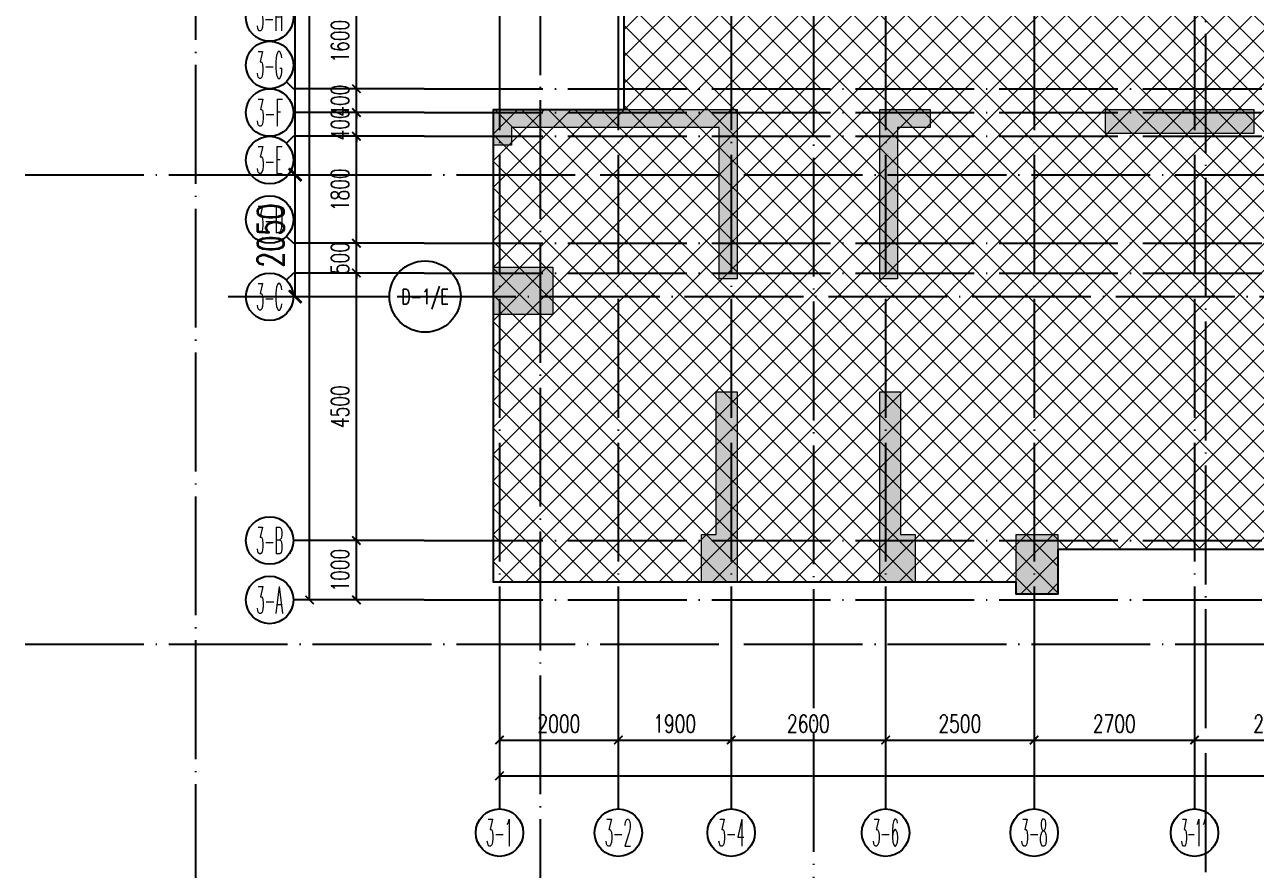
# Model space of a CAD drawing. Header units: millimetres. Extents: x 1089227 to 13101469, y 618865 to 10240562.
# Drawn here: x 1747268 to 1767987, y 4842725 to 4856937 of the extents above; entities that cross this region are included whole.
import ezdxf
from ezdxf.enums import TextEntityAlignment as Align

# ---------------------------------------------------------------- set-up
doc = ezdxf.new("R2010")
doc.units = ezdxf.units.MM
doc.header["$LTSCALE"] = 1000
doc.header["$PDMODE"] = 3
doc.header["$PDSIZE"] = 200
doc.linetypes.add('DOTE', pattern=[2.42, 2, -0.2, 0.02, -0.2])
doc.layers.get('0').update_dxf_attribs({"linetype": 'CONTINUOUS'})
doc.layers.get('Defpoints').update_dxf_attribs({"linetype": 'CONTINUOUS'})
for name, color, linetype in [('AXIS', 3, 'CONTINUOUS'), ('AXIS_TEXT', 7, 'CONTINUOUS'), ('C-H', 8, 'CONTINUOUS'), ('DOTE', 1, 'DOTE'), ('PUB_DIM', 3, 'CONTINUOUS'), ('S-EDGE', 210, 'CONTINUOUS'), ('TK-TEXT', 7, 'CONTINUOUS')]:
    doc.layers.add(name, color=color, linetype=linetype)
doc.layers.add('S-SLAB-HATCH', color=73, linetype='CONTINUOUS', lineweight=0)
doc.layers.add('S-WALL', color=31, linetype='CONTINUOUS', lineweight=0)
doc.layers.add('TK-MEMO', color=8, linetype='CONTINUOUS', plot=False)
doc.styles.add('_TCH_AXIS', font='COMPLEX', dxfattribs={"bigfont": 'AllInOneBig.shx'})
doc.styles.add('_TCH_DIM_T3', font='SIMPLEX', dxfattribs={"width": 0.705882, "bigfont": 'AllInOneBig.shx'})
doc.styles.add('COMPLEX', font='COMPLEX', dxfattribs={"bigfont": 'AllInOneBig.shx'})
doc.styles.add('SADITK', font='sadixcsg.shx', dxfattribs={"bigfont": 'AllInOneBig.shx'})
doc.styles.add('SADITK-SX', font='simfang.ttf', dxfattribs={"width": 0.7})
doc.dimstyles.new('_TCH_ARCH&&100', dxfattribs={"dimtxt": 297.5, "dimasz": 100, "dimexe": 250, "dimexo": 300, "dimgap": 126.25, "dimtad": 1, "dimdec": 0, "dimzin": 0, "dimdsep": 46, "dimtxsty": '_TCH_DIM_T3', "dimblk": 'ARCHTICK', "dimcen": 0.09, "dimclrt": 7, "dimazin": 2, "dimtfac": 1, "dimtdec": 0, "dimtix": 1, "dimtmove": 2, "dimatfit": 3, "dimfxl": 0, "dimtolj": 1, "dimtzin": 0, "dimarcsym": 0})
doc.dimstyles.new('_TCH_ARCH&&150', dxfattribs={"dimtxt": 446.25, "dimasz": 150, "dimexe": 375, "dimexo": 450, "dimgap": 189.375, "dimtad": 1, "dimdec": 0, "dimzin": 0, "dimdsep": 46, "dimtxsty": '_TCH_DIM_T3', "dimblk": 'ARCHTICK', "dimcen": 0.09, "dimclrt": 7, "dimazin": 2, "dimtfac": 1, "dimtdec": 0, "dimtix": 1, "dimtmove": 2, "dimatfit": 3, "dimfxl": 0, "dimtolj": 1, "dimtzin": 0, "dimarcsym": 0})

# ---------------------------------------------------------------- blocks, each defined once
blk = doc.blocks.new('template_31-施工图_A0_A0_1.0000_3fa9c08c64a9101061c9a26412af947e', base_point=(-1189, 0))
at = {"layer": 'TK-MEMO', "style": 'SADITK', "width": 0.8}
blk.add_text('同一行需多名人员签字时，印刷体签名：1.同一行人名在同一单元中（图框、同个参照或块），若分多个，签字将出错；', height=28.5, dxfattribs=at).set_placement((-1190.26, 882.09), align=Align.BOTTOM_LEFT)
at = {"layer": 'TK-TEXT', "style": 'SADITK-SX', "width": 0.7}
for tag, p in [('市政会签', (-1176, 381.5)), ('园林会签', (-1176, 343.5)), ('幕墙会签', (-1176, 305.5)), ('装饰会签', (-1176, 267.5)), ('燃气会签', (-1176, 229.5)), ('暖通会签', (-1176, 191.5)), ('电气会签', (-1176, 153.5)), ('给排水会签', (-1176, 115.5)), ('结构会签', (-1176, 77.5)), ('建筑会签', (-1176, 39.5))]:
    blk.add_attdef(tag, text='', height=4, rotation=90, dxfattribs=at).set_placement(p, align=Align.MIDDLE_CENTER)
for tag, height, p in [('专业审定', 4, (1134.75, 268)), ('专业审核', 4, (1134.75, 248)), ('项目负责1', 4, (1134.75, 238)), ('项目负责2', 4, (1134.75, 228)), ('专业负责1', 4, (1134.75, 218)), ('专业负责2', 4, (1134.75, 208)), ('专业校对', 4, (1134.75, 198)), ('专业设计', 4, (1134.75, 188)), ('方案设计', 4, (1134.75, 178)), ('专业制图', 4, (1134.75, 168)), ('建设单位_001', 4, (1148.5, 140)), ('建设地点_001', 4, (1148.5, 124)), ('工程名称_001', 4, (1148.5, 106)), ('子项名称_001', 4, (1148.5, 86)), ('图纸名称_001', 4, (1148.5, 66)), ('版次', 4, (1129.5, 53)), ('日期', 4, (1165, 53)), ('图别', 4, (1129.5, 43)), ('图号', 4, (1165, 43)), ('合同号', 4, (1136, 30)), ('项目编号1', 2, (1114.06, 13.58)), ('阶段编号1', 2, (1132.25, 13.75)), ('子项编号1', 2, (1144.75, 13.75))]:
    blk.add_attdef(tag, text='', height=height, dxfattribs=at).set_placement(p, align=Align.MIDDLE_CENTER)
blk = doc.blocks.new('_ArchTick')
at = {"color": 0, "linetype": 'ByBlock', "const_width": 0.3}
blk.add_lwpolyline([(-0.71, -0.71), (0.71, 0.71)], dxfattribs=at)
blk = doc.blocks.new('*D119')
at = {"layer": 'AXIS', "color": 0, "lineweight": -2, "transparency": 16777216}
for p, q in [((-146174, 20732), (-146174, 18837)), ((-115024, 20732), (-115024, 18837)), ((-146174, 19087), (-115024, 19087))]:
    blk.add_line(p, q, dxfattribs=at)
at = {"layer": 'Defpoints', "color": 0, "transparency": 16777216}
for p in [(-146174, 21032), (-115024, 21032), (-115024, 19087)]:
    blk.add_point(p, dxfattribs=at)
at = {"layer": 'AXIS', "color": 0, "lineweight": -2, "transparency": 16777216, "xscale": 100, "yscale": 100, "zscale": 100, "rotation": 180}
blk.add_blockref('_ArchTick', (-146174, 19087), dxfattribs=at)
at = {"layer": 'AXIS', "color": 0, "lineweight": -2, "transparency": 16777216, "xscale": 100, "yscale": 100, "zscale": 100}
blk.add_blockref('_ArchTick', (-115024, 19087), dxfattribs=at)
at = {"layer": 'AXIS', "color": 7, "transparency": 16777216, "insert": (-130599, 19362), "char_height": 297.5, "attachment_point": 5, "style": '_TCH_DIM_T3'}
blk.add_mtext('\\A1;31150', dxfattribs=at)
blk = doc.blocks.new('*D120')
at = {"layer": 'AXIS', "color": 0, "lineweight": -2, "transparency": 16777216}
for p, q in [((-146174, 20732), (-146174, 19439)), ((-144174, 20732), (-144174, 19439)), ((-146174, 19689), (-144174, 19689))]:
    blk.add_line(p, q, dxfattribs=at)
at = {"layer": 'Defpoints', "color": 0, "transparency": 16777216}
for p in [(-146174, 21032), (-144174, 21032), (-144174, 19689)]:
    blk.add_point(p, dxfattribs=at)
at = {"layer": 'AXIS', "color": 0, "lineweight": -2, "transparency": 16777216, "xscale": 100, "yscale": 100, "zscale": 100, "rotation": 180}
blk.add_blockref('_ArchTick', (-146174, 19689), dxfattribs=at)
at = {"layer": 'AXIS', "color": 0, "lineweight": -2, "transparency": 16777216, "xscale": 100, "yscale": 100, "zscale": 100}
blk.add_blockref('_ArchTick', (-144174, 19689), dxfattribs=at)
at = {"layer": 'AXIS', "color": 7, "transparency": 16777216, "insert": (-145174, 19964), "char_height": 297.5, "attachment_point": 5, "style": '_TCH_DIM_T3'}
blk.add_mtext('\\A1;2000', dxfattribs=at)
blk = doc.blocks.new('*D121')
at = {"layer": 'AXIS', "color": 0, "lineweight": -2, "transparency": 16777216}
for p, q in [((-144174, 20732), (-144174, 19439)), ((-142274, 20732), (-142274, 19439)), ((-144174, 19689), (-142274, 19689))]:
    blk.add_line(p, q, dxfattribs=at)
at = {"layer": 'Defpoints', "color": 0, "transparency": 16777216}
for p in [(-144174, 21032), (-142274, 21032), (-142274, 19689)]:
    blk.add_point(p, dxfattribs=at)
at = {"layer": 'AXIS', "color": 0, "lineweight": -2, "transparency": 16777216, "xscale": 100, "yscale": 100, "zscale": 100, "rotation": 180}
blk.add_blockref('_ArchTick', (-144174, 19689), dxfattribs=at)
at = {"layer": 'AXIS', "color": 0, "lineweight": -2, "transparency": 16777216, "xscale": 100, "yscale": 100, "zscale": 100}
blk.add_blockref('_ArchTick', (-142274, 19689), dxfattribs=at)
at = {"layer": 'AXIS', "color": 7, "transparency": 16777216, "insert": (-143224, 19964), "char_height": 297.5, "attachment_point": 5, "style": '_TCH_DIM_T3'}
blk.add_mtext('\\A1;1900', dxfattribs=at)
blk = doc.blocks.new('*D122')
at = {"layer": 'AXIS', "color": 0, "lineweight": -2, "transparency": 16777216}
for p, q in [((-142274, 20732), (-142274, 19439)), ((-139674, 20732), (-139674, 19439)), ((-142274, 19689), (-139674, 19689))]:
    blk.add_line(p, q, dxfattribs=at)
at = {"layer": 'Defpoints', "color": 0, "transparency": 16777216}
for p in [(-142274, 21032), (-139674, 21032), (-139674, 19689)]:
    blk.add_point(p, dxfattribs=at)
at = {"layer": 'AXIS', "color": 0, "lineweight": -2, "transparency": 16777216, "xscale": 100, "yscale": 100, "zscale": 100, "rotation": 180}
blk.add_blockref('_ArchTick', (-142274, 19689), dxfattribs=at)
at = {"layer": 'AXIS', "color": 0, "lineweight": -2, "transparency": 16777216, "xscale": 100, "yscale": 100, "zscale": 100}
blk.add_blockref('_ArchTick', (-139674, 19689), dxfattribs=at)
at = {"layer": 'AXIS', "color": 7, "transparency": 16777216, "insert": (-140974, 19964), "char_height": 297.5, "attachment_point": 5, "style": '_TCH_DIM_T3'}
blk.add_mtext('\\A1;2600', dxfattribs=at)
blk = doc.blocks.new('*D123')
at = {"layer": 'AXIS', "color": 0, "lineweight": -2, "transparency": 16777216}
for p, q in [((-139674, 20732), (-139674, 19439)), ((-137174, 20732), (-137174, 19439)), ((-139674, 19689), (-137174, 19689))]:
    blk.add_line(p, q, dxfattribs=at)
at = {"layer": 'Defpoints', "color": 0, "transparency": 16777216}
for p in [(-139674, 21032), (-137174, 21032), (-137174, 19689)]:
    blk.add_point(p, dxfattribs=at)
at = {"layer": 'AXIS', "color": 0, "lineweight": -2, "transparency": 16777216, "xscale": 100, "yscale": 100, "zscale": 100, "rotation": 180}
blk.add_blockref('_ArchTick', (-139674, 19689), dxfattribs=at)
at = {"layer": 'AXIS', "color": 0, "lineweight": -2, "transparency": 16777216, "xscale": 100, "yscale": 100, "zscale": 100}
blk.add_blockref('_ArchTick', (-137174, 19689), dxfattribs=at)
at = {"layer": 'AXIS', "color": 7, "transparency": 16777216, "insert": (-138424, 19964), "char_height": 297.5, "attachment_point": 5, "style": '_TCH_DIM_T3'}
blk.add_mtext('\\A1;2500', dxfattribs=at)
blk = doc.blocks.new('*D124')
at = {"layer": 'AXIS', "color": 0, "lineweight": -2, "transparency": 16777216}
for p, q in [((-137174, 20732), (-137174, 19439)), ((-134474, 20732), (-134474, 19439)), ((-137174, 19689), (-134474, 19689))]:
    blk.add_line(p, q, dxfattribs=at)
at = {"layer": 'Defpoints', "color": 0, "transparency": 16777216}
for p in [(-137174, 21032), (-134474, 21032), (-134474, 19689)]:
    blk.add_point(p, dxfattribs=at)
at = {"layer": 'AXIS', "color": 0, "lineweight": -2, "transparency": 16777216, "xscale": 100, "yscale": 100, "zscale": 100, "rotation": 180}
blk.add_blockref('_ArchTick', (-137174, 19689), dxfattribs=at)
at = {"layer": 'AXIS', "color": 0, "lineweight": -2, "transparency": 16777216, "xscale": 100, "yscale": 100, "zscale": 100}
blk.add_blockref('_ArchTick', (-134474, 19689), dxfattribs=at)
at = {"layer": 'AXIS', "color": 7, "transparency": 16777216, "insert": (-135824, 19964), "char_height": 297.5, "attachment_point": 5, "style": '_TCH_DIM_T3'}
blk.add_mtext('\\A1;2700', dxfattribs=at)
blk = doc.blocks.new('*D125')
at = {"layer": 'AXIS', "color": 0, "lineweight": -2, "transparency": 16777216}
for p, q in [((-134474, 20732), (-134474, 19439)), ((-131774, 20732), (-131774, 19439)), ((-134474, 19689), (-131774, 19689))]:
    blk.add_line(p, q, dxfattribs=at)
at = {"layer": 'Defpoints', "color": 0, "transparency": 16777216}
for p in [(-134474, 21032), (-131774, 21032), (-131774, 19689)]:
    blk.add_point(p, dxfattribs=at)
at = {"layer": 'AXIS', "color": 0, "lineweight": -2, "transparency": 16777216, "xscale": 100, "yscale": 100, "zscale": 100, "rotation": 180}
blk.add_blockref('_ArchTick', (-134474, 19689), dxfattribs=at)
at = {"layer": 'AXIS', "color": 0, "lineweight": -2, "transparency": 16777216, "xscale": 100, "yscale": 100, "zscale": 100}
blk.add_blockref('_ArchTick', (-131774, 19689), dxfattribs=at)
at = {"layer": 'AXIS', "color": 7, "transparency": 16777216, "insert": (-133124, 19964), "char_height": 297.5, "attachment_point": 5, "style": '_TCH_DIM_T3'}
blk.add_mtext('\\A1;2700', dxfattribs=at)
blk = doc.blocks.new('_AXISO')
blk.add_circle((0, 0), 0.5)
at = {"layer": 'AXIS_TEXT', "style": 'COMPLEX', "width": 1.041667}
blk.add_attdef('A', text='', height=0.56, dxfattribs=at).set_placement((-0.25, -0.28), (0.25, -0.28), align=Align.FIT)
blk = doc.blocks.new('*D136')
at = {"layer": 'AXIS', "color": 0, "lineweight": -2, "transparency": 16777216}
for p, q in [((-147742, 58546), (-149621, 58546)), ((-149371, 22046), (-149371, 58546)), ((-147742, 22046), (-149621, 22046))]:
    blk.add_line(p, q, dxfattribs=at)
at = {"layer": 'Defpoints', "color": 0, "transparency": 16777216}
for p in [(-149371, 58546), (-147442, 58546), (-147442, 22046)]:
    blk.add_point(p, dxfattribs=at)
at = {"layer": 'AXIS', "color": 0, "lineweight": -2, "transparency": 16777216, "xscale": 100, "yscale": 100, "zscale": 100}
for p, rotation in [((-149371, 58546), 90), ((-149371, 22046), 270)]:
    blk.add_blockref('_ArchTick', p, dxfattribs=dict(at, rotation=rotation))
at = {"layer": 'AXIS', "color": 7, "transparency": 16777216, "insert": (-149646, 40296), "char_height": 297.5, "attachment_point": 5, "rotation": 90, "style": '_TCH_DIM_T3'}
blk.add_mtext('\\A1;36500', dxfattribs=at)
blk = doc.blocks.new('*D137')
at = {"layer": 'AXIS', "color": 0, "lineweight": -2, "transparency": 16777216}
for p, q in [((-147742, 23046), (-148833, 23046)), ((-148583, 22046), (-148583, 23046)), ((-147742, 22046), (-148833, 22046))]:
    blk.add_line(p, q, dxfattribs=at)
at = {"layer": 'Defpoints', "color": 0, "transparency": 16777216}
for p in [(-148583, 23046), (-147442, 23046), (-147442, 22046)]:
    blk.add_point(p, dxfattribs=at)
at = {"layer": 'AXIS', "color": 0, "lineweight": -2, "transparency": 16777216, "xscale": 100, "yscale": 100, "zscale": 100}
for p, rotation in [((-148583, 23046), 90), ((-148583, 22046), 270)]:
    blk.add_blockref('_ArchTick', p, dxfattribs=dict(at, rotation=rotation))
at = {"layer": 'AXIS', "color": 7, "transparency": 16777216, "insert": (-148858, 22546), "char_height": 297.5, "attachment_point": 5, "rotation": 90, "style": '_TCH_DIM_T3'}
blk.add_mtext('\\A1;1000', dxfattribs=at)
blk = doc.blocks.new('*D138')
at = {"layer": 'AXIS', "color": 0, "lineweight": -2, "transparency": 16777216}
for p, q in [((-147742, 27546), (-148833, 27546)), ((-148583, 23046), (-148583, 27546)), ((-147742, 23046), (-148833, 23046))]:
    blk.add_line(p, q, dxfattribs=at)
at = {"layer": 'Defpoints', "color": 0, "transparency": 16777216}
for p in [(-148583, 27546), (-147442, 27546), (-147442, 23046)]:
    blk.add_point(p, dxfattribs=at)
at = {"layer": 'AXIS', "color": 0, "lineweight": -2, "transparency": 16777216, "xscale": 100, "yscale": 100, "zscale": 100}
for p, rotation in [((-148583, 27546), 90), ((-148583, 23046), 270)]:
    blk.add_blockref('_ArchTick', p, dxfattribs=dict(at, rotation=rotation))
at = {"layer": 'AXIS', "color": 7, "transparency": 16777216, "insert": (-148858, 25296), "char_height": 297.5, "attachment_point": 5, "rotation": 90, "style": '_TCH_DIM_T3'}
blk.add_mtext('\\A1;4500', dxfattribs=at)
blk = doc.blocks.new('*D139')
at = {"layer": 'AXIS', "color": 0, "lineweight": -2, "transparency": 16777216}
for p, q in [((-147742, 28046), (-148833, 28046)), ((-148583, 28046), (-148583, 28146)), ((-148583, 27546), (-148583, 28046)), ((-147742, 27546), (-148833, 27546)), ((-148583, 27546), (-148583, 27446))]:
    blk.add_line(p, q, dxfattribs=at)
at = {"layer": 'Defpoints', "color": 0, "transparency": 16777216}
for p in [(-148583, 28046), (-147442, 28046), (-147442, 27546)]:
    blk.add_point(p, dxfattribs=at)
at = {"layer": 'AXIS', "color": 0, "lineweight": -2, "transparency": 16777216, "xscale": 100, "yscale": 100, "zscale": 100}
for p, rotation in [((-148583, 28046), 270), ((-148583, 27546), 90)]:
    blk.add_blockref('_ArchTick', p, dxfattribs=dict(at, rotation=rotation))
at = {"layer": 'AXIS', "color": 7, "transparency": 16777216, "insert": (-148858, 27796), "char_height": 297.5, "attachment_point": 5, "rotation": 90, "style": '_TCH_DIM_T3'}
blk.add_mtext('\\A1;500', dxfattribs=at)
blk = doc.blocks.new('*D140')
at = {"layer": 'AXIS', "color": 0, "lineweight": -2, "transparency": 16777216}
for p, q in [((-147742, 29846), (-148833, 29846)), ((-148583, 28046), (-148583, 29846)), ((-147742, 28046), (-148833, 28046))]:
    blk.add_line(p, q, dxfattribs=at)
at = {"layer": 'Defpoints', "color": 0, "transparency": 16777216}
for p in [(-148583, 29846), (-147442, 29846), (-147442, 28046)]:
    blk.add_point(p, dxfattribs=at)
at = {"layer": 'AXIS', "color": 0, "lineweight": -2, "transparency": 16777216, "xscale": 100, "yscale": 100, "zscale": 100}
for p, rotation in [((-148583, 29846), 90), ((-148583, 28046), 270)]:
    blk.add_blockref('_ArchTick', p, dxfattribs=dict(at, rotation=rotation))
at = {"layer": 'AXIS', "color": 7, "transparency": 16777216, "insert": (-148858, 28946), "char_height": 297.5, "attachment_point": 5, "rotation": 90, "style": '_TCH_DIM_T3'}
blk.add_mtext('\\A1;1800', dxfattribs=at)
blk = doc.blocks.new('*D141')
at = {"layer": 'AXIS', "color": 0, "lineweight": -2, "transparency": 16777216}
for p, q in [((-148583, 30246), (-148583, 30346)), ((-147742, 30246), (-148833, 30246)), ((-148583, 29846), (-148583, 30246)), ((-147742, 29846), (-148833, 29846)), ((-148583, 29846), (-148583, 29746))]:
    blk.add_line(p, q, dxfattribs=at)
at = {"layer": 'Defpoints', "color": 0, "transparency": 16777216}
for p in [(-148583, 30246), (-147442, 30246), (-147442, 29846)]:
    blk.add_point(p, dxfattribs=at)
at = {"layer": 'AXIS', "color": 0, "lineweight": -2, "transparency": 16777216, "xscale": 100, "yscale": 100, "zscale": 100}
for p, rotation in [((-148583, 30246), 270), ((-148583, 29846), 90)]:
    blk.add_blockref('_ArchTick', p, dxfattribs=dict(at, rotation=rotation))
at = {"layer": 'AXIS', "color": 7, "transparency": 16777216, "insert": (-148858, 30046), "char_height": 297.5, "attachment_point": 5, "rotation": 90, "style": '_TCH_DIM_T3'}
blk.add_mtext('\\A1;400', dxfattribs=at)
blk = doc.blocks.new('*D142')
at = {"layer": 'AXIS', "color": 0, "lineweight": -2, "transparency": 16777216}
for p, q in [((-148583, 30646), (-148583, 30746)), ((-147742, 30646), (-148833, 30646)), ((-148583, 30246), (-148583, 30646)), ((-147742, 30246), (-148833, 30246)), ((-148583, 30246), (-148583, 30146))]:
    blk.add_line(p, q, dxfattribs=at)
at = {"layer": 'Defpoints', "color": 0, "transparency": 16777216}
for p in [(-148583, 30646), (-147442, 30646), (-147442, 30246)]:
    blk.add_point(p, dxfattribs=at)
at = {"layer": 'AXIS', "color": 0, "lineweight": -2, "transparency": 16777216, "xscale": 100, "yscale": 100, "zscale": 100}
for p, rotation in [((-148583, 30646), 270), ((-148583, 30246), 90)]:
    blk.add_blockref('_ArchTick', p, dxfattribs=dict(at, rotation=rotation))
at = {"layer": 'AXIS', "color": 7, "transparency": 16777216, "insert": (-148858, 30446), "char_height": 297.5, "attachment_point": 5, "rotation": 90, "style": '_TCH_DIM_T3'}
blk.add_mtext('\\A1;400', dxfattribs=at)
blk = doc.blocks.new('*D143')
at = {"layer": 'AXIS', "color": 0, "lineweight": -2, "transparency": 16777216}
for p, q in [((-147742, 32246), (-148833, 32246)), ((-148583, 30646), (-148583, 32246)), ((-147742, 30646), (-148833, 30646))]:
    blk.add_line(p, q, dxfattribs=at)
at = {"layer": 'Defpoints', "color": 0, "transparency": 16777216}
for p in [(-148583, 32246), (-147442, 32246), (-147442, 30646)]:
    blk.add_point(p, dxfattribs=at)
at = {"layer": 'AXIS', "color": 0, "lineweight": -2, "transparency": 16777216, "xscale": 100, "yscale": 100, "zscale": 100}
for p, rotation in [((-148583, 32246), 90), ((-148583, 30646), 270)]:
    blk.add_blockref('_ArchTick', p, dxfattribs=dict(at, rotation=rotation))
at = {"layer": 'AXIS', "color": 7, "transparency": 16777216, "insert": (-148858, 31446), "char_height": 297.5, "attachment_point": 5, "rotation": 90, "style": '_TCH_DIM_T3'}
blk.add_mtext('\\A1;1600', dxfattribs=at)
blk = doc.blocks.new('*D502')
at = {"layer": 'Defpoints', "color": 0, "transparency": 16777216}
for p in [(-151190, 37150), (-149613, 37150), (-151190, 29200)]:
    blk.add_point(p, dxfattribs=at)
at = {"layer": 'PUB_DIM', "color": 0, "lineweight": -2, "transparency": 16777216}
for p, q in [((-150740, 37150), (-149238, 37150)), ((-149613, 29200), (-149613, 37150)), ((-150740, 29200), (-149238, 29200))]:
    blk.add_line(p, q, dxfattribs=at)
at = {"layer": 'PUB_DIM', "color": 0, "lineweight": -2, "transparency": 16777216, "xscale": 150, "yscale": 150, "zscale": 150}
for p, rotation in [((-149613, 37150), 90), ((-149613, 29200), 270)]:
    blk.add_blockref('_ArchTick', p, dxfattribs=dict(at, rotation=rotation))
at = {"layer": 'PUB_DIM', "color": 7, "transparency": 16777216, "insert": (-150025, 33175), "char_height": 446.2, "attachment_point": 5, "rotation": 90, "style": '_TCH_DIM_T3'}
blk.add_mtext('\\A1;7950', dxfattribs=at)
blk = doc.blocks.new('*D503')
at = {"layer": 'Defpoints', "color": 0, "transparency": 16777216}
for p in [(-151190, 29200), (-149613, 29200), (-151190, 27150)]:
    blk.add_point(p, dxfattribs=at)
at = {"layer": 'PUB_DIM', "color": 0, "lineweight": -2, "transparency": 16777216}
for p, q in [((-150740, 29200), (-149238, 29200)), ((-149613, 27150), (-149613, 29200)), ((-150740, 27150), (-149238, 27150))]:
    blk.add_line(p, q, dxfattribs=at)
at = {"layer": 'PUB_DIM', "color": 0, "lineweight": -2, "transparency": 16777216, "xscale": 150, "yscale": 150, "zscale": 150}
for p, rotation in [((-149613, 29200), 90), ((-149613, 27150), 270)]:
    blk.add_blockref('_ArchTick', p, dxfattribs=dict(at, rotation=rotation))
at = {"layer": 'PUB_DIM', "color": 7, "transparency": 16777216, "insert": (-150025, 28175), "char_height": 446.2, "attachment_point": 5, "rotation": 90, "style": '_TCH_DIM_T3'}
blk.add_mtext('\\A1;2050', dxfattribs=at)
blk = doc.blocks.new('A$C6E8A2456')
at = {"layer": 'S-SLAB-HATCH'}
h = blk.add_hatch(dxfattribs=at)
h.set_pattern_fill('ANSI37', color=251, scale=200)
h.set_pattern_definition([(45, (-2451873.96, 1550581.15), (-224.506403, 224.506403), []), (135, (-2451873.96, 1550581.15), (-224.506403, -224.506403), [])])
h.paths.add_polyline_path([(51549, 40513), (51549, 36813), (54849, 36813), (54849, 34213), (55049, 34213), (55049, 33413), (54849, 33413), (54849, 28413), (55049, 28413), (55049, 26713), (54449, 26713), (54449, 23813), (54449, 23813), (54449, 23313), (54249, 23313), (54249, 18962), (54249, 18162), (54249, 15713), (54449, 15713), (54449, 15213), (54449, 15213), (54449, 11013), (57199, 11013), (57199, 8213), (56199, 8213), (56199, 9013), (53299, 9013), (53299, 3913), (49149, 3913), (49149, 3713), (48549, 3713), (48549, 3913), (43449, 3913), (43449, 2213), (40199, 2213), (40199, 3963), (35349, 3963), (35349, 3213), (34649, 3213), (34649, 3413), (25849, 3411), (25849, 11363), (28049, 11363), (28049, 22913), (27849, 22913), (27849, 34313), (28049, 34313), (28049, 36613), (31349, 36613), (31349, 40513), (32149, 40513), (32149, 39813), (35449, 39813), (35449, 40113), (35949, 40113), (35949, 39963), (46949, 39963), (46949, 40113), (47449, 40113), (47449, 39963), (50749, 39963), (50749, 40513)])
at = {"layer": 'S-EDGE'}
blk.add_lwpolyline([(40199, 3963), (35349, 3963), (35349, 3213), (34649, 3213), (34649, 3413), (25849, 3411), (25849, 11363), (28049, 11363), (28049, 22913), (27849, 22913), (27849, 34313)], dxfattribs=at)
blk = doc.blocks.new('QZ-TL-0808')
at = {"layer": 'C-H'}
for points in [[(-106341, -66068), (-106341, -65468), (-102241, -65468), (-102241, -68318), (-102541, -68318), (-102541, -65768), (-106041, -65768), (-106041, -66068)], [(-99841, -68318), (-99841, -65468), (-98991, -65468), (-98991, -65768), (-99541, -65768), (-99541, -68318)], [(-96041, -65468), (-93541, -65468), (-93541, -65868), (-96041, -65868)], [(-106341, -68118), (-105341, -68118), (-105341, -68918), (-106341, -68918)], [(-102841, -73418), (-102841, -72618), (-102591, -72618), (-102591, -70218), (-102241, -70218), (-102241, -73418)], [(-99841, -73418), (-99841, -70218), (-99491, -70218), (-99491, -72618), (-99241, -72618), (-99241, -73418)], [(-97541, -72618), (-96841, -72618), (-96841, -73618), (-97541, -73618)]]:
    blk.add_hatch(color=256, dxfattribs=at).paths.add_polyline_path(points)
at = {"layer": 'S-WALL'}
for points in [[(-106341, -66068), (-106341, -65468), (-102241, -65468), (-102241, -68318), (-102541, -68318), (-102541, -65768), (-106041, -65768), (-106041, -66068), (-106341, -66068)], [(-99841, -68318), (-99841, -65468), (-98991, -65468), (-98991, -65768), (-99541, -65768), (-99541, -68318), (-99841, -68318)], [(-102841, -73418), (-102841, -72618), (-102591, -72618), (-102591, -70218), (-102241, -70218), (-102241, -73418), (-102841, -73418)], [(-99841, -73418), (-99841, -70218), (-99491, -70218), (-99491, -72618), (-99241, -72618), (-99241, -73418), (-99841, -73418)]]:
    blk.add_lwpolyline(points, dxfattribs=at)
for points in [[(-96041, -65468), (-93541, -65468), (-93541, -65868), (-96041, -65868)], [(-106341, -68118), (-105341, -68118), (-105341, -68918), (-106341, -68918)], [(-97541, -72618), (-96841, -72618), (-96841, -73618), (-97541, -73618)]]:
    blk.add_lwpolyline(points, close=True, dxfattribs=at)
blk = doc.blocks.new('塔楼轴网260428')
at = {"layer": 'AXIS'}
for p, q in [((-149760.9, 30762.8), (-149643.7, 30645.6)), ((-147441.8, 30645.6), (-149643.7, 30645.6)), ((-147441.8, 30245.6), (-149643.7, 30245.6)), ((-149760.9, 29728.5), (-149643.7, 29845.6)), ((-147441.8, 29845.6), (-149643.7, 29845.6)), ((-149760.9, 28162.8), (-149643.7, 28045.6)), ((-147441.8, 28045.6), (-149643.7, 28045.6)), ((-149760.9, 27428.5), (-149643.7, 27545.6)), ((-147441.8, 27545.6), (-149643.7, 27545.6)), ((-147441.8, 23045.6), (-149643.7, 23045.6)), ((-147441.8, 22045.6), (-149643.7, 22045.6)), ((-146173.7, 18841.8), (-146173.7, 18529.8)), ((-144173.7, 18841.8), (-144173.7, 18529.8)), ((-142273.7, 18841.8), (-142273.7, 18529.8)), ((-139673.7, 18841.8), (-139673.7, 18529.8)), ((-137173.7, 18841.8), (-137173.7, 18529.8)), ((-134473.7, 18841.8), (-134473.7, 18529.8))]:
    blk.add_line(p, q, dxfattribs=at)
at = {"layer": 'DOTE', "color": 14}
for p, q in [((-146173.7, 63411.5), (-146173.7, 18841.8)), ((-144173.7, 63411.5), (-144173.7, 18841.8)), ((-142273.7, 63411.5), (-142273.7, 18841.8)), ((-139673.7, 63411.5), (-139673.7, 18841.8)), ((-137173.7, 63411.5), (-137173.7, 18841.8)), ((-134473.7, 63411.5), (-134473.7, 18841.8)), ((-147441.8, 30645.6), (-114108.2, 30645.6)), ((-147441.8, 30245.6), (-114108.2, 30245.6)), ((-147441.8, 29845.6), (-114108.2, 29845.6)), ((-147441.8, 28045.6), (-114108.2, 28045.6)), ((-147441.8, 27545.6), (-114108.2, 27545.6)), ((-147441.8, 23045.6), (-114108.2, 23045.6)), ((-147441.8, 22045.6), (-114108.2, 22045.6))]:
    blk.add_line(p, q, dxfattribs=at)
at = {"layer": 'AXIS'}
ref = blk.add_blockref('_AXISO', (-150043.7, 31845.6), dxfattribs=dict(at, xscale=800, yscale=800, zscale=800))
ref.add_attrib('A', '3-H', dxfattribs={"layer": 'AXIS_TEXT', "height": 452.55, "style": '_TCH_AXIS', "width": 0.323077}).set_placement((-150270, 31619.3), (-149817.4, 31619.3), align=Align.FIT)
ref = blk.add_blockref('_AXISO', (-150043.7, 31045.6), dxfattribs=dict(at, xscale=800, yscale=800, zscale=800))
ref.add_attrib('A', '3-G', dxfattribs={"layer": 'AXIS_TEXT', "height": 452.55, "style": '_TCH_AXIS', "width": 0.333333}).set_placement((-150270, 30819.3), (-149817.4, 30819.3), align=Align.FIT)
ref = blk.add_blockref('_AXISO', (-150043.7, 30245.6), dxfattribs=dict(at, xscale=800, yscale=800, zscale=800))
ref.add_attrib('A', '3-F', dxfattribs={"layer": 'AXIS_TEXT', "height": 452.55, "style": '_TCH_AXIS', "width": 0.344262}).set_placement((-150270, 30019.3), (-149817.4, 30019.3), align=Align.FIT)
ref = blk.add_blockref('_AXISO', (-150043.7, 29445.6), dxfattribs=dict(at, xscale=800, yscale=800, zscale=800))
ref.add_attrib('A', '3-E', dxfattribs={"layer": 'AXIS_TEXT', "height": 452.55, "style": '_TCH_AXIS', "width": 0.344262}).set_placement((-150270, 29219.3), (-149817.4, 29219.3), align=Align.FIT)
ref = blk.add_blockref('_AXISO', (-150043.7, 28445.6), dxfattribs=dict(at, xscale=800, yscale=800, zscale=800))
ref.add_attrib('A', '3-D', dxfattribs={"layer": 'AXIS_TEXT', "height": 452.55, "style": '_TCH_AXIS', "width": 0.33871}).set_placement((-150270, 28219.3), (-149817.4, 28219.3), align=Align.FIT)
ref = blk.add_blockref('_AXISO', (-150043.7, 27145.6), dxfattribs=dict(at, xscale=800, yscale=800, zscale=800))
ref.add_attrib('A', '3-C', dxfattribs={"layer": 'AXIS_TEXT', "height": 452.55, "style": '_TCH_AXIS', "width": 0.35}).set_placement((-150270, 26919.3), (-149817.4, 26919.3), align=Align.FIT)
ref = blk.add_blockref('_AXISO', (-150043.7, 23045.6), dxfattribs=dict(at, xscale=800, yscale=800, zscale=800))
ref.add_attrib('A', '3-B', dxfattribs={"layer": 'AXIS_TEXT', "height": 452.55, "style": '_TCH_AXIS', "width": 0.33871}).set_placement((-150270, 22819.3), (-149817.4, 22819.3), align=Align.FIT)
ref = blk.add_blockref('_AXISO', (-150043.7, 22045.6), dxfattribs=dict(at, xscale=800, yscale=800, zscale=800))
ref.add_attrib('A', '3-A', dxfattribs={"layer": 'AXIS_TEXT', "height": 452.55, "style": '_TCH_AXIS', "width": 0.333333}).set_placement((-150270, 21819.3), (-149817.4, 21819.3), align=Align.FIT)
ref = blk.add_blockref('_AXISO', (-146173.7, 18129.8), dxfattribs=dict(at, xscale=800, yscale=800, zscale=800))
ref.add_attrib('A', '3-1', dxfattribs={"layer": 'AXIS_TEXT', "height": 452.55, "style": '_TCH_AXIS', "width": 0.388889}).set_placement((-146400, 17903.5), (-145947.5, 17903.5), align=Align.FIT)
ref = blk.add_blockref('_AXISO', (-144173.7, 18129.8), dxfattribs=dict(at, xscale=800, yscale=800, zscale=800))
ref.add_attrib('A', '3-2', dxfattribs={"layer": 'AXIS_TEXT', "height": 452.55, "style": '_TCH_AXIS', "width": 0.355932}).set_placement((-144400, 17903.5), (-143947.5, 17903.5), align=Align.FIT)
ref = blk.add_blockref('_AXISO', (-142273.7, 18129.8), dxfattribs=dict(at, xscale=800, yscale=800, zscale=800))
ref.add_attrib('A', '3-4', dxfattribs={"layer": 'AXIS_TEXT', "height": 452.55, "style": '_TCH_AXIS', "width": 0.344262}).set_placement((-142500, 17903.5), (-142047.5, 17903.5), align=Align.FIT)
ref = blk.add_blockref('_AXISO', (-139673.7, 18129.8), dxfattribs=dict(at, xscale=800, yscale=800, zscale=800))
ref.add_attrib('A', '3-6', dxfattribs={"layer": 'AXIS_TEXT', "height": 452.55, "style": '_TCH_AXIS', "width": 0.355932}).set_placement((-139900, 17903.5), (-139447.5, 17903.5), align=Align.FIT)
ref = blk.add_blockref('_AXISO', (-137173.7, 18129.8), dxfattribs=dict(at, xscale=800, yscale=800, zscale=800))
ref.add_attrib('A', '3-8', dxfattribs={"layer": 'AXIS_TEXT', "height": 452.55, "style": '_TCH_AXIS', "width": 0.355932}).set_placement((-137400, 17903.5), (-136947.5, 17903.5), align=Align.FIT)
ref = blk.add_blockref('_AXISO', (-134473.7, 18129.8), dxfattribs=dict(at, xscale=800, yscale=800, zscale=800))
ref.add_attrib('A', '3-11', dxfattribs={"layer": 'AXIS_TEXT', "height": 452.55, "style": '_TCH_AXIS', "width": 0.304348}).set_placement((-134700, 17903.5), (-134247.5, 17903.5), align=Align.FIT)
for p1, p2, distance, picture, middle in [((-147441.8, 22045.6), (-147441.8, 58545.6), 1928.9, '*D136', (-149645.7, 40295.6)), ((-147441.8, 30645.6), (-147441.8, 32245.6), 1140.9, '*D143', (-148857.7, 31445.6)), ((-147441.8, 30245.6), (-147441.8, 30645.6), 1140.9, '*D142', (-148857.7, 30445.6)), ((-147441.8, 29845.6), (-147441.8, 30245.6), 1140.9, '*D141', (-148857.7, 30045.6)), ((-147441.8, 28045.6), (-147441.8, 29845.6), 1140.9, '*D140', (-148857.7, 28945.6)), ((-147441.8, 27545.6), (-147441.8, 28045.6), 1140.9, '*D139', (-148857.7, 27795.6)), ((-147441.8, 23045.6), (-147441.8, 27545.6), 1140.9, '*D138', (-148857.7, 25295.6)), ((-147441.8, 22045.6), (-147441.8, 23045.6), 1140.9, '*D137', (-148857.7, 22545.6)), ((-146173.7, 21031.7), (-115023.7, 21031.7), -1944.9, '*D119', (-130598.7, 19361.9)), ((-146173.7, 21031.7), (-144173.7, 21031.7), -1343.1, '*D120', (-145173.7, 19963.6)), ((-144173.7, 21031.7), (-142273.7, 21031.7), -1343.1, '*D121', (-143223.7, 19963.6)), ((-142273.7, 21031.7), (-139673.7, 21031.7), -1343.1, '*D122', (-140973.7, 19963.6)), ((-139673.7, 21031.7), (-137173.7, 21031.7), -1343.1, '*D123', (-138423.7, 19963.6)), ((-137173.7, 21031.7), (-134473.7, 21031.7), -1343.1, '*D124', (-135823.7, 19963.6)), ((-134473.7, 21031.7), (-131773.7, 21031.7), -1343.1, '*D125', (-133123.7, 19963.6))]:
    dim = blk.add_aligned_dim(p1=p1, p2=p2, distance=distance, dimstyle='_TCH_ARCH&&100', dxfattribs=at)
    dim.commit()
    dim.dimension.update_dxf_attribs({"geometry": picture, "text_midpoint": middle})
blk = doc.blocks.new('裙房轴网260428')
at = {"layer": 'AXIS'}
blk.add_line((-149526.5, 27150), (-148026.5, 27150), dxfattribs=at)
at = {"layer": 'DOTE', "color": 16, "linetype": 'DOTE'}
for p, q in [((-134290, 75127.8), (-134290, -1000)), ((-140890, 73046.5), (-140890, -1000)), ((-145490, 71595.9), (-145490, -1000)), ((-151290, 69766.8), (-151290, -1000)), ((-163840, 29200), (-43972.1, 29200)), ((-147897.2, 27150), (-101831.4, 27150)), ((-163840, 21300), (-43972.1, 21300))]:
    blk.add_line(p, q, dxfattribs=at)
at = {"layer": 'AXIS'}
ref = blk.add_blockref('_AXISO', (-147426.5, 27150), dxfattribs=dict(at, xscale=1200, yscale=1200, zscale=1200))
ref.add_attrib('A', 'D-1/E', dxfattribs={"layer": 'AXIS_TEXT', "height": 253.71, "style": '_TCH_AXIS', "width": 0.65625}).set_placement((-147826.9, 27023.1), (-147026.1, 27023.1), align=Align.FIT)
at = {"layer": 'PUB_DIM'}
for p1, p2, picture, middle in [((-151190, 29200), (-151190, 37150), '*D502', (-150025.1, 33175)), ((-151190, 27150), (-151190, 29200), '*D503', (-150025.1, 28175))]:
    dim = blk.add_aligned_dim(p1=p1, p2=p2, distance=-1577.4, dimstyle='_TCH_ARCH&&150', dxfattribs=at)
    dim.commit()
    dim.dimension.update_dxf_attribs({"geometry": picture, "text_midpoint": middle})
blk = doc.blocks.new('04地块地下轴网260428')
for name in ['裙房轴网260428', '塔楼轴网260428']:
    blk.add_blockref(name, (0, 0))

msp = doc.modelspace()

# ---------------------------------------------------------------- block references
at = {"xscale": 150, "yscale": 150, "zscale": 150, "rotation": 35.00532206532363}
msp.add_blockref('template_31-施工图_A0_A0_1.0000_3fa9c08c64a9101061c9a26412af947e', (1698846.852, 4721512.469), dxfattribs=at)
for name, p in [('04地块地下轴网260428', (1901435.755, 4825211.796)), ('QZ-TL-0808', (1861503.026, 4920975.271)), ('A$C6E8A2456', (1729313.25, 4844144.301))]:
    msp.add_blockref(name, p)

doc.saveas('drawing.dxf')
